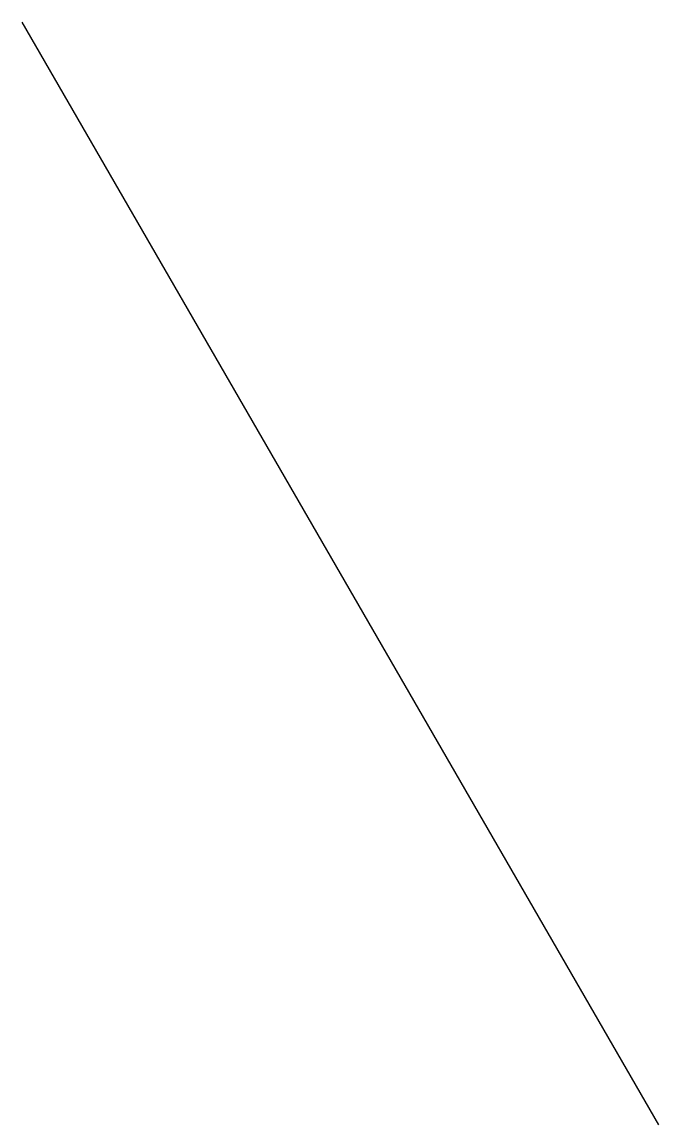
# Model space of a CAD drawing. Header units: millimetres. Extents: x -0.71 to 0, y 0 to 1.22.
import ezdxf

# ---------------------------------------------------------------- set-up
doc = ezdxf.new("R2010")
doc.units = ezdxf.units.MM
doc.layers.add('SYMB_FIL_FIN', color=1, linetype='Continuous')

msp = doc.modelspace()

# ---------------------------------------------------------------- linework, layer by layer
at = {"layer": 'SYMB_FIL_FIN'}
msp.add_line((0, 0), (-0.7071, 1.2247), dxfattribs=at)

doc.saveas('drawing.dxf')
